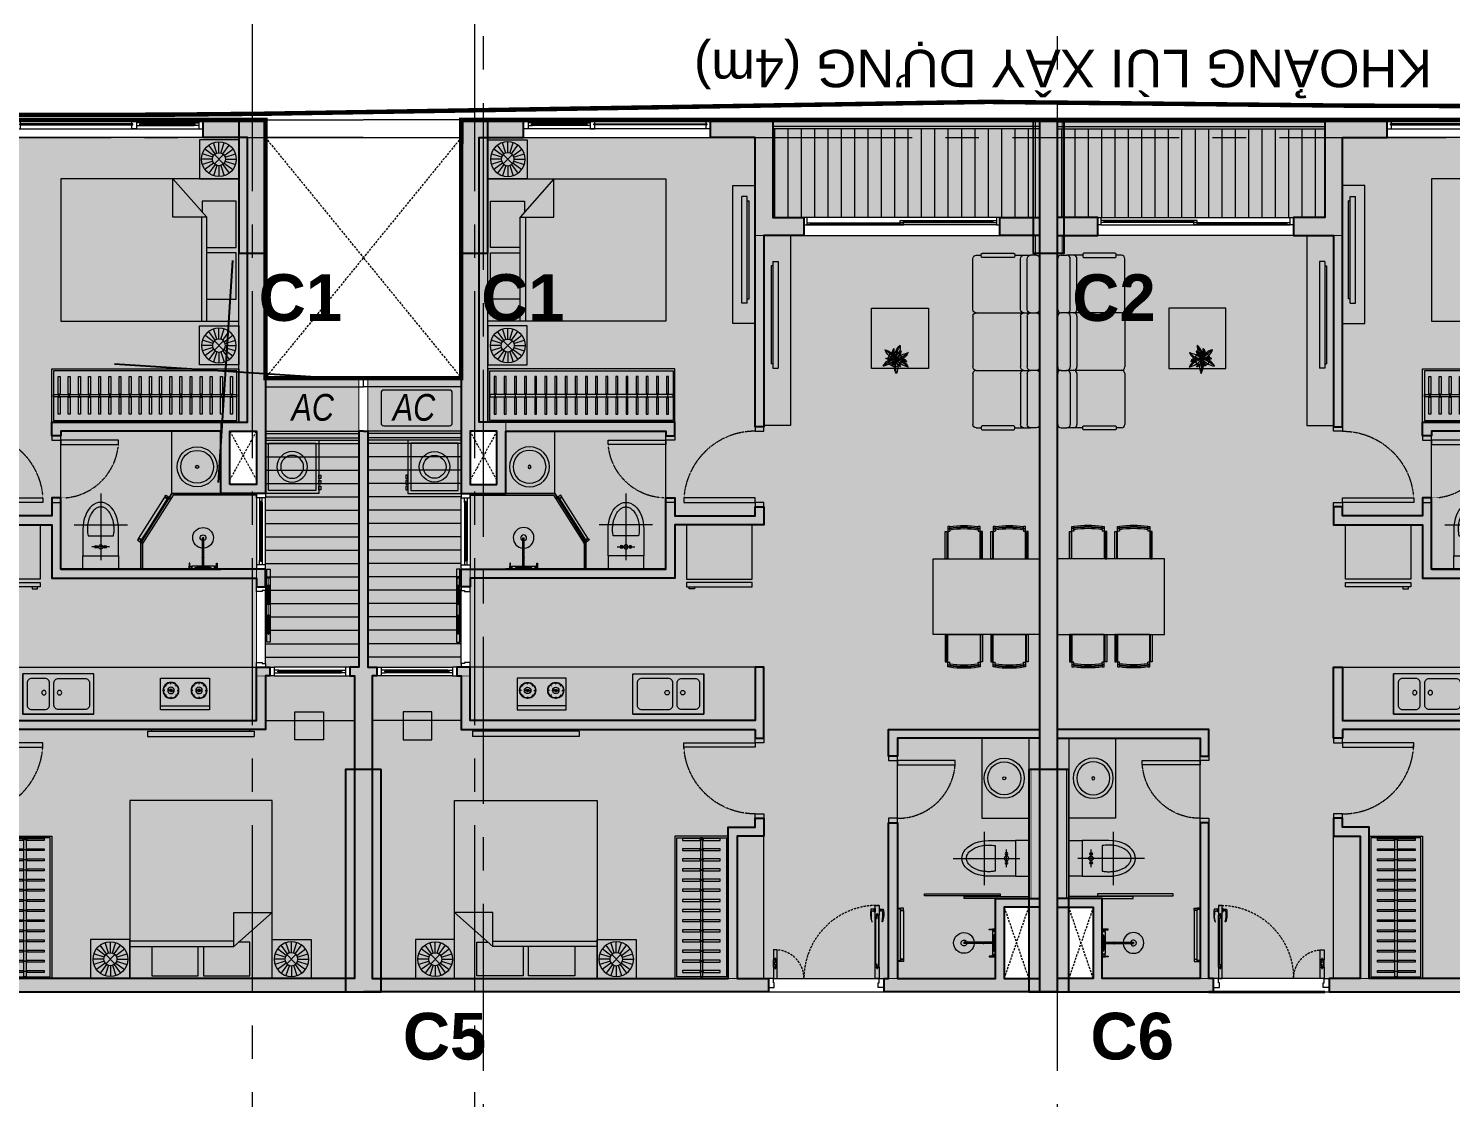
# Model space of a CAD drawing. Header units: millimetres. Extents: x -100356 to 314685, y 446 to 1273965.
# Drawn here: x 46178 to 62155, y 924562 to 936576 of the extents above; entities that cross this region are included whole.
import ezdxf
from ezdxf.enums import TextEntityAlignment as Align
from ezdxf.xclip import XClip

# ---------------------------------------------------------------- set-up
doc = ezdxf.new("R2010")
doc.units = ezdxf.units.MM
doc.header["$XCLIPFRAME"] = 2
for name, pattern in [('A1 - dp$0$DASHED2', [0.375, 0.25, -0.125]), ('A1 - dp$0$HIDDEN', [0.375, 0.25, -0.125]), ('CENTER', [2, 1.25, -0.25, 0.25, -0.25]), ('Dash', [6, 3, -3]), ('DASHED2', [0.375, 0.25, -0.125])]:
    doc.linetypes.add(name, pattern=pattern)
for name, color, linetype, lineweight in [('$0$TUONG 2', 2, 'Continuous', 35), ('@ color hatch', 7, 'Continuous', 13), ('@LOUVER', 35, 'Continuous', 13), ('A.Concrete', 7, 'Continuous', 25), ('A1 - dp$0$A.Door', 4, 'Continuous', 13), ('A1 - dp$0$A.HACH 250', 250, 'Continuous', 5), ('A1 - dp$0$A.Thin', 8, 'Continuous', 13), ('A1 - dp$0$CUA', 5, 'Continuous', 9), ('A1 - dp$0$FURNITURE', 8, 'Continuous', 5), ('A1 - dp$0$KHCUA', 3, 'Continuous', 13), ('A1 - dp$0$TUONG 2', 2, 'Continuous', 25), ('GJ', 1, 'Continuous', 13), ('Hatch-wall', 251, 'Continuous', 5), ('KÍNH', 150, 'Continuous', 9), ('LC.HA', 250, 'Continuous', 9), ('LGI', 250, 'CENTER', 9), ('luoicot', 30, 'Continuous', 13), ('setback', 1, 'Continuous', 13), ('TEXT', 6, 'Continuous', 20), ('Text 35', 250, 'Continuous', 15)]:
    doc.layers.add(name, color=color, linetype=linetype, lineweight=lineweight)
for name, color, linetype in [('20180221 BF$0$luoi', 5, 'Continuous'), ('20180221 BF$0$TREE', 99, 'Continuous'), ('STR', 7, 'Continuous')]:
    doc.layers.add(name, color=color, linetype=linetype)
doc.layers.add('@area depoint', color=8, linetype='Continuous', lineweight=35, plot=False)
doc.styles.add('A1 - dp$0$GHICHU-C', font='Font - TrueType - Arial.ttf', dxfattribs={"width": 0.7})
doc.styles.add('ARIAL', font='Font - TrueType - Arial Bold.ttf')
doc.styles.add('arial_eng', font='ARIALNI.TTF')
doc.styles.add('VnArial', font='Font - TrueType - Arial.ttf')

# ---------------------------------------------------------------- blocks, each defined once
blk = doc.blocks.new('A1 - dp$0$A$C4168242D')
for points in [[(300, 750), (300, 0)], [(0, 400), (600, 400)], [(100, 350), (100, 50), (500, 50), (500, 350)], [(157, 276), (443, 276)], [(400, 150), (200, 150)]]:
    blk.add_lwpolyline(points)
for centre, radius in [((250, 150), 15), ((300, 150), 25), ((350, 150), 15)]:
    blk.add_circle(centre, radius)
blk.add_ellipse((300, 350), major_axis=(0, 300), ratio=0.666667, start_param=4.712389, end_param=7.853982)
blk.add_open_spline([(443, 276), (444, 283), (446, 291), (449, 313), (450, 328), (450, 356), (450, 370), (447, 399), (445, 413), (440, 440), (437, 453), (428, 478), (424, 490), (413, 512), (408, 522), (396, 540), (391, 547), (380, 560), (374, 566), (363, 576), (357, 580), (346, 588), (340, 591), (328, 595), (323, 597), (311, 599), (306, 600), (295, 600), (289, 600), (278, 597), (273, 596), (261, 591), (255, 588), (244, 581), (238, 577), (226, 567), (221, 561), (210, 548), (204, 541), (194, 525), (189, 517), (180, 499), (176, 489), (169, 469), (165, 459), (160, 437), (157, 426), (153, 404), (152, 392), (150, 369), (150, 357), (150, 333), (151, 321), (153, 298), (155, 287), (157, 276)], degree=3, knots=[4.428595, 4.428595, 4.428595, 4.428595, 4.521718, 4.521718, 4.681946, 4.681946, 4.842175, 4.842175, 5.002403, 5.002403, 5.162632, 5.162632, 5.32286, 5.32286, 5.483089, 5.483089, 5.615862, 5.615862, 5.748636, 5.748636, 5.88141, 5.88141, 6.014184, 6.014184, 6.146958, 6.146958, 6.279732, 6.279732, 6.412506, 6.412506, 6.545279, 6.545279, 6.678053, 6.678053, 6.810827, 6.810827, 6.943601, 6.943601, 7.076375, 7.076375, 7.209149, 7.209149, 7.341922, 7.341922, 7.474696, 7.474696, 7.60747, 7.60747, 7.740244, 7.740244, 7.873018, 7.873018, 8.005792, 8.005792, 8.137776, 8.137776, 8.137776, 8.137776])
blk = doc.blocks.new('A1 - dp$0$A$C588A0D6B')
for p, q in [((-122, -38), (123, -38)), ((-122, -59), (-122, -38)), ((123, -59), (-122, -59)), ((-11, -64), (-11, -211)), ((9, -211), (-11, -211)), ((9, -65), (9, -211)), ((123, -38), (123, -59)), ((9, -220), (-11, -220)), ((-11, -220), (-11, -507)), ((9, -220), (9, -507)), ((9, -507), (-11, -507))]:
    blk.add_line(p, q)
for points in [[(-178, -37), (-208, -37), (-208, -82), (-178, -82)], [(-208, -37), (-197, -37), (-197, -129), (-208, -129)], [(179, -37), (208, -37), (208, -82), (179, -82)], [(208, -37), (198, -37), (198, -129), (208, -129)]]:
    blk.add_lwpolyline(points, close=True)
blk.add_lwpolyline([(-11, -82), (-171, -82), (-171, -38), (172, -38), (172, -82), (9, -82)])
for centre, radius, start, end in [((0, 431), 505, 255.9943, 268.6524), ((0, 0), 65.5, 243.6552, 296.3448), ((-8, -215), 5.39, 127.2582, 232.7418), ((0, 431), 505, 271.0236, 284.0057), ((6, -215), 5.39, 307.2582, 52.7418), ((-1, -507), 155, 93.8501, 86.1499), ((-1, -507), 43, 104.0595, 75.9405)]:
    blk.add_arc(centre, radius, start, end)
blk = doc.blocks.new('A1 - dp$0$A$C487079A1')
for points in [[(34, 589), (34, 600), (0, 600), (0, 589)], [(68, 578), (68, 600), (34, 600), (34, 578)], [(34, 0), (34, 11), (0, 11), (0, 0)], [(68, 22), (68, 0), (34, 0), (34, 22)]]:
    blk.add_lwpolyline(points, close=True)
blk.add_lwpolyline([(34, 147), (34, 27), (67, 27), (67, 573), (34, 573), (34, 147)])
blk = doc.blocks.new('A1 - dp$0$A$C722D3D91')
at = {"ltscale": 0.07}
for radius in [225, 185, 17]:
    blk.add_circle((0, 0), radius, dxfattribs=at)
blk = doc.blocks.new('*U204')
for points in [[(-700, 100), (-750, 100), (-750, 0), (-700, 0)], [(-50, 0), (-100, 0), (-100, -650), (-50, -650)], [(0, 100), (-50, 100), (-50, 0), (0, 0)]]:
    blk.add_lwpolyline(points, close=True)
at = {"linetype": 'A1 - dp$0$HIDDEN'}
blk.add_arc((-50, 0), 650, 180, 270, dxfattribs=at)
blk = doc.blocks.new('*U44')
at = {"layer": 'A1 - dp$0$FURNITURE'}
for p, q in [((0, 100), (1050, 100)), ((0, 75), (1050, 75)), ((0, 25), (1050, 25)), ((0, 0), (1050, 0))]:
    blk.add_line(p, q, dxfattribs=at)
blk = doc.blocks.new('A1 - dp$0$cua so 1')
at = {"layer": 'A1 - dp$0$A.Door', "ltscale": 0.5}
for p, q in [((1400, 65), (2000, 65)), ((1400, 35), (2000, 35))]:
    blk.add_line(p, q, dxfattribs=at)
for points in [[(0, 0), (2100, 0), (2100, 100), (0, 100)], [(2050, 100), (2050, 0), (2100, 0), (2100, 100)]]:
    blk.add_lwpolyline(points, close=True, dxfattribs=at)
for points in [[(50, 55), (50, 100), (0, 100), (0, 0), (50, 0), (50, 45), (40, 45), (40, 55), (50, 55)], [(1300, 55), (1300, 100), (1350, 100), (1350, 0), (1300, 0), (1300, 45), (1310, 45), (1310, 55), (1300, 55)], [(1400, 55), (1400, 65), (1350, 65), (1350, 35), (1400, 35), (1400, 45), (1390, 45), (1390, 55), (1400, 55)], [(2000, 55), (2000, 65), (2050, 65), (2050, 35), (2000, 35), (2000, 45), (2010, 45), (2010, 55), (2000, 55)]]:
    blk.add_lwpolyline(points, dxfattribs=at)
at = {"layer": 'A1 - dp$0$A.HACH 250', "ltscale": 0.5}
for points in [[(40, 45), (1310, 45), (1310, 55), (40, 55)], [(1390, 45), (2010, 45), (2010, 55), (1390, 55)]]:
    blk.add_lwpolyline(points, close=True, dxfattribs=at)
blk = doc.blocks.new('*U238')
at = {"layer": 'A1 - dp$0$A.Door', "ltscale": 0.5}
for p, q in [((801, 100), (50, 100)), ((50, 0), (801, 0)), ((100, 65), (751, 65)), ((100, 35), (751, 35)), ((851, 0), (851, 100))]:
    blk.add_line(p, q, dxfattribs=at)
for points in [[(50, 100), (50, 0), (0, 0), (0, 100)], [(801, 100), (801, 0), (851, 0), (851, 100)]]:
    blk.add_lwpolyline(points, close=True, dxfattribs=at)
for points in [[(100, 55), (100, 65), (50, 65), (50, 35), (100, 35), (100, 45), (90, 45), (90, 55), (100, 55)], [(751, 55), (751, 65), (801, 65), (801, 35), (751, 35), (751, 45), (761, 45), (761, 55), (751, 55)]]:
    blk.add_lwpolyline(points, dxfattribs=at)
at = {"layer": 'A1 - dp$0$A.HACH 250', "ltscale": 0.5}
blk.add_lwpolyline([(90, 45), (761, 45), (761, 55), (90, 55)], close=True, dxfattribs=at)
blk = doc.blocks.new('A1 - dp$0$A$C6FE626A3')
for p, q in [((-90, 606), (-150, 606)), ((-150, -594), (-150, 606)), ((-90, -594), (-90, 606)), ((-90, 557), (-70, 557)), ((-70, -545), (-70, 557)), ((-90, -594), (-150, -594)), ((-90, -545), (-70, -545))]:
    blk.add_line(p, q)
blk = doc.blocks.new('*U240')
for points in [[(0, 600), (0, 0), (2100, 0), (2100, 600)], [(2080, 580), (2080, 20), (20, 20), (20, 580)]]:
    blk.add_lwpolyline(points, close=True)
at = {"ltscale": 6}
for points in [[(91, 313), (91, 515), (69, 515), (69, 313)], [(205, 313), (205, 515), (183, 515), (183, 313)], [(319, 313), (319, 515), (297, 515), (297, 313)], [(433, 313), (433, 515), (411, 515), (411, 313)], [(547, 313), (547, 515), (525, 515), (525, 313)], [(661, 313), (661, 515), (639, 515), (639, 313)], [(775, 313), (775, 515), (753, 515), (753, 313)], [(889, 313), (889, 515), (867, 515), (867, 313)], [(1003, 313), (1003, 515), (981, 515), (981, 313)], [(1117, 313), (1117, 515), (1095, 515), (1095, 313)], [(1231, 313), (1231, 515), (1209, 515), (1209, 313)], [(1345, 313), (1345, 515), (1323, 515), (1323, 313)], [(1459, 313), (1459, 515), (1437, 515), (1437, 313)], [(1573, 313), (1573, 515), (1551, 515), (1551, 313)], [(1687, 313), (1687, 515), (1665, 515), (1665, 313)], [(1801, 313), (1801, 515), (1779, 515), (1779, 313)], [(1915, 313), (1915, 515), (1893, 515), (1893, 313)], [(2029, 313), (2029, 515), (2007, 515), (2007, 313)], [(69, 287), (69, 92), (91, 92), (91, 287)], [(183, 287), (183, 92), (205, 92), (205, 287)], [(297, 287), (297, 92), (319, 92), (319, 287)], [(411, 287), (411, 92), (433, 92), (433, 287)], [(525, 287), (525, 92), (547, 92), (547, 287)], [(639, 287), (639, 92), (661, 92), (661, 287)], [(753, 287), (753, 92), (775, 92), (775, 287)], [(867, 287), (867, 92), (889, 92), (889, 287)], [(981, 287), (981, 92), (1003, 92), (1003, 287)], [(1095, 287), (1095, 92), (1117, 92), (1117, 287)], [(1209, 287), (1209, 92), (1231, 92), (1231, 287)], [(1323, 287), (1323, 92), (1345, 92), (1345, 287)], [(1437, 287), (1437, 92), (1459, 92), (1459, 287)], [(1551, 287), (1551, 92), (1573, 92), (1573, 287)], [(1665, 287), (1665, 92), (1687, 92), (1687, 287)], [(1779, 287), (1779, 92), (1801, 92), (1801, 287)], [(1893, 287), (1893, 92), (1915, 92), (1915, 287)], [(2007, 287), (2007, 92), (2029, 92), (2029, 287)]]:
    blk.add_lwpolyline(points, dxfattribs=at)
for points in [[(2080, 287), (2080, 313), (20, 313), (20, 287)], [(83, 319), (78, 319), (78, 280), (83, 280)], [(197, 319), (192, 319), (192, 280), (197, 280)], [(311, 319), (306, 319), (306, 280), (311, 280)], [(425, 319), (420, 319), (420, 280), (425, 280)], [(539, 319), (534, 319), (534, 280), (539, 280)], [(653, 319), (648, 319), (648, 280), (653, 280)], [(767, 319), (762, 319), (762, 280), (767, 280)], [(881, 319), (876, 319), (876, 280), (881, 280)], [(995, 319), (990, 319), (990, 280), (995, 280)], [(1109, 319), (1104, 319), (1104, 280), (1109, 280)], [(1223, 319), (1218, 319), (1218, 280), (1223, 280)], [(1337, 319), (1332, 319), (1332, 280), (1337, 280)], [(1451, 319), (1446, 319), (1446, 280), (1451, 280)], [(1565, 319), (1560, 319), (1560, 280), (1565, 280)], [(1679, 319), (1674, 319), (1674, 280), (1679, 280)], [(1793, 319), (1788, 319), (1788, 280), (1793, 280)], [(1907, 319), (1902, 319), (1902, 280), (1907, 280)], [(2021, 319), (2016, 319), (2016, 280), (2021, 280)]]:
    blk.add_lwpolyline(points, close=True, dxfattribs=at)
blk = doc.blocks.new('A1 - dp$0$Bed 1600')
at = {"linetype": 'Continuous'}
for p, q in [((2, -80), (2, 0)), ((2, 0), (66, 0)), ((66, 0), (66, -80)), ((12, -1.2), (32.8, -1.2)), ((12, -14.4), (12, -1.2)), ((32.8, -1.2), (32.8, -14.4)), ((35.2, -1.2), (56, -1.2)), ((35.2, -14.4), (35.2, -1.2)), ((56, -1.2), (56, -16.4)), ((2, -14.4), (48.8, -14.4)), ((48.8, -16.8), (2, -16.8)), ((66, -29.6), (48.8, -14.4)), ((48.8, -14.4), (48.8, -29.6)), ((56, -16.4), (50.8, -16.4)), ((48.8, -29.6), (66, -29.6)), ((66, -80), (2, -80))]:
    blk.add_line(p, q, dxfattribs=at)
blk = doc.blocks.new('A1 - dp$0$tab')
for p, q in [((439, 0), (0, 0)), ((0, 0), (0, -439)), ((439, -439), (439, 0)), ((158, -179), (60, -108)), ((174, -163), (103, -65)), ((195, -153), (157, -37)), ((217, -149), (217, -27)), ((240, -153), (278, -37)), ((260, -163), (332, -65)), ((277, -179), (375, -108)), ((144, -222), (22, -222)), ((148, -200), (32, -162)), ((148, -245), (32, -283)), ((158, -265), (60, -337)), ((174, -282), (103, -380)), ((195, -292), (157, -408)), ((166, -171), (269, -274)), ((269, -171), (166, -274)), ((217, -296), (217, -418)), ((217, -296), (217, -418)), ((240, -292), (278, -408)), ((260, -282), (332, -380)), ((277, -265), (375, -337)), ((287, -200), (403, -162)), ((287, -245), (403, -283)), ((291, -222), (412, -222)), ((0, -439), (439, -439))]:
    blk.add_line(p, q)
for radius in [195, 73.2]:
    blk.add_circle((217, -222), radius)
blk = doc.blocks.new('*U205')
for points in [[(-850, 100), (-900, 100), (-900, 0), (-850, 0)], [(-50, 0), (-100, 0), (-100, -800), (-50, -800)], [(0, 100), (-50, 100), (-50, 0), (0, 0)]]:
    blk.add_lwpolyline(points, close=True)
at = {"linetype": 'A1 - dp$0$HIDDEN'}
blk.add_arc((-50, 0), 800, 180, 270, dxfattribs=at)
blk = doc.blocks.new('A1 - dp$0$mb-tulanh700x735')
for p, q in [((368, 700), (-368, 700)), ((-368, 700), (-368, 651)), ((-368, 651), (368, 651)), ((279, 700), (279, 720)), ((279, 720), (340, 720)), ((340, 700), (279, 700)), ((340, 720), (340, 700)), ((368, 651), (368, 700)), ((368, 614), (-368, 614)), ((-368, 614), (-368, 0)), ((368, 0), (368, 614)), ((-368, 0), (368, 0))]:
    blk.add_line(p, q)
blk = doc.blocks.new('A1 - dp$0$bep')
at = {"layer": 'A1 - dp$0$FURNITURE'}
for p, q in [((0, 358), (0, 0)), ((549, 358), (0, 358)), ((549, 0), (549, 358)), ((47, 220), (23, 220)), ((67, 269), (51, 286)), ((67, 170), (51, 153)), ((103, 224), (80, 224)), ((103, 216), (80, 216)), ((117, 290), (117, 313)), ((131, 224), (153, 224)), ((131, 216), (153, 216)), ((166, 269), (183, 286)), ((166, 170), (183, 153)), ((187, 220), (210, 220)), ((362, 220), (339, 220)), ((383, 269), (366, 286)), ((383, 170), (366, 153)), ((418, 224), (396, 224)), ((418, 216), (396, 216)), ((432, 290), (432, 313)), ((446, 224), (469, 224)), ((446, 216), (469, 216)), ((482, 269), (498, 286)), ((482, 170), (498, 153)), ((502, 220), (526, 220)), ((549, 45), (0, 45)), ((0, 0), (549, 0)), ((117, 149), (117, 126)), ((432, 149), (432, 126))]:
    blk.add_line(p, q, dxfattribs=at)
for centre, radius in [((117, 220), 90), ((117, 220), 85.5), ((117, 220), 36.9), ((117, 220), 14.7), ((117, 220), 8.24), ((432, 220), 90), ((432, 220), 85.5), ((432, 220), 36.9), ((432, 220), 14.7), ((432, 220), 8.24)]:
    blk.add_circle(centre, radius, dxfattribs=at)
blk = doc.blocks.new('A1 - dp$0$crua 450x830')
at = {"layer": 'A1 - dp$0$FURNITURE'}
blk.add_lwpolyline([(400, 10), (-400, 10), (-400, 460), (400, 460)], close=True, dxfattribs=at)
blk.add_lwpolyline([(-400, 10), (400, 10), (400, 460)], dxfattribs=at)
for points in [[(-300, 60), (0, 60, 0.4142136), (50, 110), (50, 360, 0.4142136), (0, 410), (-300, 410, 0.4142136), (-350, 360), (-350, 110, 0.4142136)], [(100, 110), (100, 360, -0.4142136), (150, 410), (300, 410, -0.4142136), (350, 360), (350, 110, -0.4142136), (300, 60), (150, 60, -0.4142136)]]:
    blk.add_lwpolyline(points, format="xyb", close=True, dxfattribs=at)
for centre in [(-12.5, 250), (162.5, 250)]:
    blk.add_circle(centre, 25, dxfattribs=at)
blk = doc.blocks.new('*U42')
at = {"layer": 'A1 - dp$0$A.Door'}
for p, q in [((117, 380), (117, 1000)), ((152, 1000), (152, 380)), ((100, 40), (100, 860))]:
    blk.add_line(p, q, dxfattribs=at)
for points in [[(152, 1100), (152, 1000), (140, 1000), (140, 1010), (130, 1010), (130, 1000), (117, 1000), (117, 1100)], [(100, 900), (100, 860), (65, 860), (65, 850), (0, 850), (0, 900)], [(130, 380), (130, 370), (140, 370), (140, 380), (152, 380), (152, 280), (117, 280), (117, 380)], [(65, 50), (65, 40), (100, 40), (100, 0), (0, 0), (0, 50)]]:
    blk.add_lwpolyline(points, close=True, dxfattribs=at)
at = {"layer": 'A1 - dp$0$A.HACH 250', "linetype": 'A1 - dp$0$DASHED2'}
blk.add_lwpolyline([(130, 1010), (140, 1010), (140, 370), (130, 370)], close=True, dxfattribs=at)
blk = doc.blocks.new('*U43')
for points in [[(0, 600), (0, 0), (1600, 0), (1600, 600)], [(1580, 580), (1580, 20), (20, 20), (20, 580)]]:
    blk.add_lwpolyline(points, close=True)
at = {"ltscale": 6}
for points in [[(91, 313), (91, 515), (69, 515), (69, 313)], [(205, 313), (205, 515), (183, 515), (183, 313)], [(319, 313), (319, 515), (297, 515), (297, 313)], [(433, 313), (433, 515), (411, 515), (411, 313)], [(547, 313), (547, 515), (525, 515), (525, 313)], [(661, 313), (661, 515), (639, 515), (639, 313)], [(775, 313), (775, 515), (753, 515), (753, 313)], [(889, 313), (889, 515), (867, 515), (867, 313)], [(1003, 313), (1003, 515), (981, 515), (981, 313)], [(1117, 313), (1117, 515), (1095, 515), (1095, 313)], [(1231, 313), (1231, 515), (1209, 515), (1209, 313)], [(1345, 313), (1345, 515), (1323, 515), (1323, 313)], [(1459, 313), (1459, 515), (1437, 515), (1437, 313)], [(1573, 313), (1573, 515), (1551, 515), (1551, 313)], [(69, 287), (69, 92), (91, 92), (91, 287)], [(183, 287), (183, 92), (205, 92), (205, 287)], [(297, 287), (297, 92), (319, 92), (319, 287)], [(411, 287), (411, 92), (433, 92), (433, 287)], [(525, 287), (525, 92), (547, 92), (547, 287)], [(639, 287), (639, 92), (661, 92), (661, 287)], [(753, 287), (753, 92), (775, 92), (775, 287)], [(867, 287), (867, 92), (889, 92), (889, 287)], [(981, 287), (981, 92), (1003, 92), (1003, 287)], [(1095, 287), (1095, 92), (1117, 92), (1117, 287)], [(1209, 287), (1209, 92), (1231, 92), (1231, 287)], [(1323, 287), (1323, 92), (1345, 92), (1345, 287)], [(1437, 287), (1437, 92), (1459, 92), (1459, 287)], [(1551, 287), (1551, 92), (1573, 92), (1573, 287)]]:
    blk.add_lwpolyline(points, dxfattribs=at)
for points in [[(1580, 287), (1580, 313), (20, 313), (20, 287)], [(83, 319), (78, 319), (78, 280), (83, 280)], [(197, 319), (192, 319), (192, 280), (197, 280)], [(311, 319), (306, 319), (306, 280), (311, 280)], [(425, 319), (420, 319), (420, 280), (425, 280)], [(539, 319), (534, 319), (534, 280), (539, 280)], [(653, 319), (648, 319), (648, 280), (653, 280)], [(767, 319), (762, 319), (762, 280), (767, 280)], [(881, 319), (876, 319), (876, 280), (881, 280)], [(995, 319), (990, 319), (990, 280), (995, 280)], [(1109, 319), (1104, 319), (1104, 280), (1109, 280)], [(1223, 319), (1218, 319), (1218, 280), (1223, 280)], [(1337, 319), (1332, 319), (1332, 280), (1337, 280)], [(1451, 319), (1446, 319), (1446, 280), (1451, 280)], [(1565, 319), (1560, 319), (1560, 280), (1565, 280)]]:
    blk.add_lwpolyline(points, close=True, dxfattribs=at)
blk = doc.blocks.new('*U39')
at = {"layer": 'A1 - dp$0$A.Door', "ltscale": 0.5}
for p, q in [((850, 100), (50, 100)), ((50, 0), (850, 0)), ((100, 65), (800, 65)), ((100, 35), (800, 35)), ((900, 0), (900, 100))]:
    blk.add_line(p, q, dxfattribs=at)
for points in [[(50, 100), (50, 0), (0, 0), (0, 100)], [(850, 100), (850, 0), (900, 0), (900, 100)]]:
    blk.add_lwpolyline(points, close=True, dxfattribs=at)
for points in [[(100, 55), (100, 65), (50, 65), (50, 35), (100, 35), (100, 45), (90, 45), (90, 55), (100, 55)], [(800, 55), (800, 65), (850, 65), (850, 35), (800, 35), (800, 45), (810, 45), (810, 55), (800, 55)]]:
    blk.add_lwpolyline(points, dxfattribs=at)
at = {"layer": 'A1 - dp$0$A.HACH 250', "ltscale": 0.5}
blk.add_lwpolyline([(90, 45), (810, 45), (810, 55), (90, 55)], close=True, dxfattribs=at)
blk = doc.blocks.new('A1 - dp$0$A$C6E1257E0')
at = {"linetype": 'Continuous'}
blk.add_lwpolyline([(30.5, 0), (64.5, 0), (64.5, 8.5), (30.5, 8.5)], close=True, dxfattribs=at)
blk.add_lwpolyline([(39, 8.5), (39, 42.5, -0.13275358), (166.5, 34), (166.5, 29.75, 0.11521641), (56, 34), (56, 8.5)], format="xyb", dxfattribs=at)
blk = doc.blocks.new('A1 - dp$0$cua vao can ho')
at = {"layer": 'A1 - dp$0$A.HACH 250', "linetype": 'A1 - dp$0$DASHED2', "ltscale": 100}
for centre, radius, start, end in [((-78, 0), 822, 88.4513, 180), ((-1222, 0), 322, 0, 93.9546)]:
    blk.add_arc(centre, radius, start, end, dxfattribs=at)
at = {"layer": 'A1 - dp$0$CUA'}
for p, q in [((-100, 128), (-100, 711)), ((-56, 128), (-56, 711)), ((-1244, 128), (-1244, 210)), ((-1200, 128), (-1200, 210))]:
    blk.add_line(p, q, dxfattribs=at)
for points in [[(-56, 822), (-56, 804), (-56, 711), (-72, 711), (-73, 726), (-83, 726), (-83, 711), (-100, 711), (-100, 822)], [(-73, 726), (-71, 676), (-64, 676), (-64, 161), (-71, 161), (-73, 111), (-83, 111), (-83, 128), (-84, 161), (-92, 161), (-92, 676), (-84, 676), (-83, 726)], [(-1244, 321), (-1244, 304), (-1244, 210), (-1228, 210), (-1227, 226), (-1217, 226), (-1217, 210), (-1200, 210), (-1200, 321)], [(-1227, 226), (-1229, 176), (-1236, 176), (-1236, 161), (-1229, 161), (-1227, 111), (-1217, 111), (-1217, 128), (-1216, 161), (-1208, 161), (-1208, 176), (-1216, 176), (-1217, 226)], [(-1233, -50), (-1244, -50), (-1244, 0), (-1300, 0), (-1300, -100), (-1275, -100), (-1233, -100)], [(-1217, 128), (-1217, 111), (-1227, 111), (-1228, 128), (-1244, 128), (-1244, 1), (-1244, 0), (-1200, 0), (-1200, 11), (-1200, 128)], [(-83, 128), (-83, 111), (-73, 111), (-72, 128), (-56, 128), (-56, 1), (-56, 0), (-100, 0), (-100, 11), (-100, 128)], [(-67, -50), (-56, -50), (-56, 0), (0, 0), (0, -100), (-25, -100), (-67, -100)]]:
    blk.add_lwpolyline(points, close=True, dxfattribs=at)
blk.add_lwpolyline([(-1244, 0), (-56, 0)], dxfattribs=at)
at = {"layer": 'A1 - dp$0$CUA', "yscale": 1.111111111007631, "zscale": 1.111111111007631}
for p, xscale, rotation in [((-100, 822), -1.111111111007631, 89.99998306033208), ((-56, 822), 1.111111111007631, 269.9999830603322)]:
    blk.add_blockref('A1 - dp$0$A$C6E1257E0', p, dxfattribs=dict(at, xscale=xscale, rotation=rotation))
blk = doc.blocks.new('A1 - dp$0$1012')
for p, q in [((397, 192), (13, 192)), ((13, 192), (13, 169)), ((36, 169), (36, 192)), ((67, 169), (67, 192)), ((397, 222), (71, 222)), ((71, 222), (71, 202)), ((71, 202), (397, 202)), ((397, 202), (397, 222)), ((397, -192), (397, 192)), ((52, 169), (13, 169)), ((52, 169), (67, 169)), ((52, -169), (13, -169)), ((13, -169), (13, -192)), ((36, -192), (36, -169)), ((52, -169), (67, -169)), ((67, -192), (67, -169)), ((13, -192), (397, -192)), ((71, -202), (397, -202)), ((71, -222), (71, -202)), ((397, -222), (71, -222)), ((397, -202), (397, -222))]:
    blk.add_line(p, q)
at = {"extrusion": (0, 0, -1)}
for centre, major_axis, start_param, end_param in [((1073, 0), (759, 759), 3.768877, 4.085105), ((1073, 0), (748, 748), 3.766561, 4.087421), ((1094, 0), (759, 759), 3.768877, 4.085105), ((1094, 0), (748, 748), 3.766561, 4.087421)]:
    blk.add_ellipse(centre, major_axis=major_axis, ratio=1, start_param=start_param, end_param=end_param, dxfattribs=at)
blk = doc.blocks.new('A1 - dp$0$ban an 4ng')
at = {"layer": 'A1 - dp$0$FURNITURE'}
blk.add_lwpolyline([(1200, 0), (0, 0), (0, -850), (1200, -850)], close=True, dxfattribs=at)
at = {"layer": 'A1 - dp$0$FURNITURE', "extrusion": (2.97971e-18, -2.13827e-28, -1), "xscale": 0.9444444444444446, "yscale": 0.9444444444444446, "zscale": -0.9444444444444446, "rotation": 270.0000000020186}
for p in [(-342, 375), (-853, 375)]:
    blk.add_blockref('A1 - dp$0$1012', p, dxfattribs=at)
at = {"layer": 'A1 - dp$0$FURNITURE', "xscale": 0.9444444444444446, "yscale": 0.9444444444444446, "zscale": 0.9444444444444446, "rotation": 90}
for p in [(342, -1225), (853, -1225)]:
    blk.add_blockref('A1 - dp$0$1012', p, dxfattribs=at)
blk = doc.blocks.new('A1 - dp$0$sofa')
for p, q in [((0, -571), (0, 0)), ((38, 38), (104, 38)), ((282, 38), (104, 38)), ((141, -571), (141, 0)), ((217, -571), (217, 0)), ((716, 38), (658, 38)), ((754, -571), (754, 0)), ((716, -608), (38, -608)), ((0, -1217), (0, -646)), ((141, -646), (141, -1217)), ((217, -646), (217, -1217)), ((754, -646), (754, -1217)), ((38, -1255), (104, -1255)), ((716, -1255), (104, -1255)), ((0, -1292), (0, -1863)), ((141, -1292), (141, -1863)), ((217, -1292), (217, -1863)), ((754, -1292), (754, -1863)), ((38, -1901), (104, -1901)), ((282, -1901), (104, -1901)), ((716, -1901), (658, -1901))]:
    blk.add_line(p, q)
for points in [[(644, 61), (296, 61, 0.414214), (282, 47), (282, 28, 0.414214), (296, 14), (644, 14, 0.414214), (658, 28), (658, 47, 0.414214)], [(644, -1924), (296, -1924, -0.414214), (282, -1910), (282, -1891, -0.414214), (296, -1877), (644, -1877, -0.414214), (658, -1891), (658, -1910, -0.414214)]]:
    blk.add_lwpolyline(points, format="xyb", close=True)
blk.add_lwpolyline([(1890, -555), (1250, -555), (1250, -1235), (1890, -1235)], close=True)
blk.add_circle((1627, -1130), 80.6)
for centre, radius, start, end in [((38, 0), 37.7, 90, 180), ((104, 0), 37.7, 0, 90), ((179, 0), 37.7, 0, 90), ((716, 0), 37.7, 0, 90), ((38, -571), 37.7, 180, 270), ((38, -646), 37.7, 90, 180), ((104, -571), 37.7, 270, 0), ((104, -646), 37.7, 0, 90), ((179, -571), 37.7, 270, 0), ((179, -646), 37.7, 0, 90), ((716, -571), 37.7, 270, 0), ((716, -646), 37.7, 0, 90), ((1589, -1013), 116, 199.4342, 287.4357), ((1402, -1395), 347, 51.5416, 77.1764), ((1657, -878), 252, 226.1483, 260.3711), ((1675, -1022), 118, 186.5073, 242.3609), ((1500, -1141), 121, 8.5552, 61.3289), ((1835, -910), 304, 204.7599, 224.6473), ((1477, -1093), 150, 346.3603, 52.9474), ((1796, -981), 228, 178.2222, 197.8583), ((1223, -1180), 401, 8.0959, 30.7226), ((1582, -967), 167, 284.1284, 340.1468), ((1353, -1031), 283, 345.0604, 4.0737), ((2072, -1493), 575, 125.4464, 140.7382), ((1772, -1170), 150, 102.2423, 161.7321), ((1521, -1059), 124, 335.9893, 22.84), ((1594, -1056), 62.7, 334.5276, 48.0163), ((1686, -1227), 114, 66.7315, 107.3971), ((38, -1217), 37.7, 180, 270), ((38, -1292), 37.7, 90, 180), ((104, -1217), 37.7, 270, 0), ((104, -1292), 37.7, 0, 90), ((179, -1217), 37.7, 270, 0), ((179, -1292), 37.7, 0, 90), ((716, -1217), 37.7, 270, 0), ((716, -1292), 37.7, 0, 90), ((1623, -1280), 157, 94.4073, 156.4431), ((1435, -996), 226, 281.2486, 323.9899), ((1735, -1455), 348, 109.6318, 136.9416), ((1544, -1172), 49.4, 77.3557, 164.3532), ((1570, -1231), 102, 81.6389, 135.6255), ((1786, -1860), 758, 106.3355, 112.415), ((1549, -1147), 69.2, 281.4267, 10.9877), ((1247, -1065), 350, 334.6853, 342.4501), ((1508, -1124), 107, 301.9055, 355.1859), ((1771, -1215), 176, 174.3326, 205.2804), ((1044, -1193), 576, 350.24, 6.1148), ((1462, -1204), 173, 330.2411, 25.809), ((1771, -1215), 176, 150.7697, 151.9367), ((1796, -981), 228, 219.15, 261.389), ((1891, -1027), 289, 200.5138, 216.0242), ((1504, -1496), 388, 48.5745, 72.3842), ((1669, -1151), 48.5, 222.8374, 256.9786), ((1623, -1280), 157, 28.0484, 84.6491), ((1727, -2147), 1024, 89.91, 94.502), ((1609, -1189), 50.1, 349.1166, 38.9556), ((1675, -1004), 130, 272.4374, 295.2956), ((38, -1863), 37.7, 180, 270), ((104, -1863), 37.7, 270, 0), ((179, -1863), 37.7, 270, 0), ((716, -1863), 37.7, 270, 0)]:
    blk.add_arc(centre, radius, start, end)
blk = doc.blocks.new('*U239')
for p, q in [((50, 0), (1538, 0)), ((100, 0), (100, -30)), ((1488, 0), (1488, -30)), ((1538, 0), (1538, -30)), ((50, -30), (1538, -30)), ((1488, -35), (1488, -65)), ((1488, -35), (2975, -35)), ((1488, -65), (2975, -65)), ((1538, -35), (1538, -65)), ((2925, -35), (2925, -65))]:
    blk.add_line(p, q)
at = {"color": 8}
for p, q in [((100, -15), (1488, -15)), ((1538, -50), (2925, -50))]:
    blk.add_line(p, q, dxfattribs=at)
for points in [[(0, 0), (50, 0), (50, -110), (0, -110)], [(2975, 0), (3025, 0), (3025, -110), (2975, -110)]]:
    blk.add_lwpolyline(points, close=True)
for points in [[(2975, 0), (50, 0)], [(2975, -110), (50, -110)]]:
    blk.add_lwpolyline(points)
at = {"layer": 'A1 - dp$0$KHCUA', "style": 'A1 - dp$0$GHICHU-C', "flags": 1}
for tag, p in [('TEN_CUA', (450, -184)), ('KICH_THUOC', (450, -300)), ('QUI_CACH', (450, -421))]:
    blk.add_attdef(tag, text='', height=50, dxfattribs=at).set_placement(p, align=Align.MIDDLE)
blk = doc.blocks.new('*U41')
at = {"layer": 'A1 - dp$0$FURNITURE'}
for p, q in [((0, 100), (3000, 100)), ((0, 75), (3000, 75)), ((0, 25), (3000, 25)), ((0, 0), (3000, 0))]:
    blk.add_line(p, q, dxfattribs=at)
blk = doc.blocks.new('A1 - dp$0$MBMAYGIAT')
at = {"layer": 'A1 - dp$0$FURNITURE', "linetype": 'ByBlock'}
for points in [[(0, -350), (700, -350), (700, 350), (0, 350)], [(40, -310), (660, -310), (660, 310), (40, 310)], [(700, 253), (726, 253), (726, 300), (700, 300)], [(700, 180), (726, 180), (726, 228), (700, 228)], [(700, 108), (726, 108), (726, 155), (700, 155)]]:
    blk.add_lwpolyline(points, close=True, dxfattribs=at)
for radius in [200, 150]:
    blk.add_circle((350, 0), radius, dxfattribs=at)
blk = doc.blocks.new('2B1')
at = {"layer": '@ color hatch'}
h = blk.add_hatch(color=151, dxfattribs=at)
h.dxf.hatch_style = 1
h.paths.add_polyline_path([(150, 8700), (3100, 8700), (3100, 9800), (150, 9800)])
h.paths.add_polyline_path([(3300, 9600), (3300, 8500), (150, 8500), (150, 8300), (100, 8300), (100, 2500), (200, 2500), (200, 1050), (600, 1050), (600, 150), (7500, 150), (7500, 2500), (7600, 2500), (7600, 3550), (6500, 3550), (6500, 5600), (6100, 5600), (6100, 6400), (6400, 6400), (6400, 9600), (6300, 9600), (6300, 9600)])
h.paths.add_polyline_path([(7650, 3650), (6600, 3650), (6600, 6900), (7650, 6900)])
at = {"layer": 'A1 - dp$0$A.HACH 250'}
h = blk.add_hatch(dxfattribs=at)
h.set_pattern_fill('_USER', color=256, scale=150, angle=270, pattern_type=0)
h.set_pattern_definition([(270, (228487.5, -51770.26), (150, -3e-14), [])])
h.paths.add_polyline_path([(3100, 8700), (3100, 9700), (99, 9700), (100, 8700)])
h = blk.add_hatch(dxfattribs=at)
h.set_pattern_fill('_USER', color=256, scale=150, angle=180, pattern_type=0)
h.set_pattern_definition([(180, (-54170.26, -222487.5), (-6e-14, -150), [])])
h.paths.add_polyline_path([(6600, 3749), (7650, 3750), (7650, 6225), (6600, 6225)])
at = {"layer": 'Hatch-wall', "ltscale": 0.5}
h = blk.add_hatch(color=256, dxfattribs=at)
h.dxf.hatch_style = 1
h.paths.add_polyline_path([(1800, 1900), (1700, 1900), (1700, 150), (600, 150), (600, 1050), (100, 1050), (100, 2850), (1700, 2850), (1700, 2650), (1800, 2650), (1800, 2950), (100, 2950), (100, 8500), (550, 8500), (550, 8700), (100, 8700), (100, 9800), (-100, 9800), (-100, 0), (1850, 0), (1850, 150), (1800, 150)])
h.paths.add_polyline_path([(100, 150), (100, 950), (500, 950), (500, 150)], flags=16)
h = blk.add_hatch(color=256, dxfattribs=at)
h.dxf.hatch_style = 1
h.paths.add_polyline_path([(3300, 9600), (3800, 9600), (3800, 9800), (3300, 9800), (3100, 9800), (3100, 8700), (2750, 8700), (2750, 8500), (3200, 8500), (3200, 6350), (3300, 6350), (3300, 8700), (3300, 8900)])
h.paths.add_polyline_path([(6400, 9800), (6600, 9800), (6600, 6300), (6600, 5600), (6100, 5600), (6100, 5700), (6100, 5700), (6100, 5700), (6100, 6300), (4300, 6300), (4300, 6250), (4200, 6250), (4200, 6400), (6400, 6400), (6400, 6400), (6400, 9600), (5900, 9600), (5900, 9800)])
h.paths.add_polyline_path([(6200, 5700), (6200, 6300), (6500, 6300), (6500, 5700)], flags=16)
h = blk.add_hatch(color=256, dxfattribs=at)
h.dxf.hatch_style = 1
h.paths.add_polyline_path([(7600, 150), (3600, 150), (3600, 1750), (3600, 1850), (3300, 1850), (3300, 1950), (3200, 1950), (3200, 1850), (3200, 1750), (3500, 1750), (3500, 150), (3150, 150), (3150, 0), (7700, 0), (7700, 6300), (7650, 6300), (7650, 3650), (7600, 3650), (7550, 3650), (7550, 3550), (7600, 3550)])
h = blk.add_hatch(color=256, dxfattribs=at)
h.dxf.hatch_style = 1
h.paths.add_polyline_path([(3300, 2950), (3300, 2850), (3200, 2850), (3200, 3650), (3300, 3650), (3300, 3050), (6500, 3050), (6500, 3650), (6600, 3650), (6650, 3650), (6650, 3550), (6600, 3550), (6600, 3050), (6600, 2950)])
h.paths.add_polyline_path([(4300, 4750), (4300, 5550), (4200, 5550), (4200, 5350), (3300, 5350), (3300, 5450), (3200, 5450), (3200, 5250), (3300, 5250), (4200, 5250), (4200, 4750), (4200, 4650), (6500, 4650), (6500, 4550), (6600, 4550), (6600, 4750)])
at = {"layer": '@ color hatch', "color": 7, "linetype": 'Dash', "ltscale": 10, "const_width": 10}
for points in [[(150, 8700), (3100, 8700), (3100, 9800), (150, 9800)], [(3300, 9600), (3300, 8500), (150, 8500), (150, 8300), (100, 8300), (100, 2500), (200, 2500), (200, 1050), (600, 1050), (600, 150), (7500, 150), (7500, 2500), (7600, 2500), (7600, 3550), (6500, 3550), (6500, 5600), (6100, 5600), (6100, 6400), (6400, 6400), (6400, 8300), (6300, 8300), (6300, 9600)]]:
    blk.add_lwpolyline(points, close=True, dxfattribs=at)
at = {"layer": '@ color hatch', "color": 7, "linetype": 'Dash', "ltscale": 10, "const_width": 10, "elevation": 0}
blk.add_lwpolyline([(7650, 3650), (6600, 3650), (6600, 6900), (7650, 6900)], close=True, dxfattribs=at)
at = {"layer": '@LOUVER', "ltscale": 0.5, "elevation": 0}
blk.add_lwpolyline([(225, 2500), (100, 2500), (100, 2850), (225, 2850)], close=True, dxfattribs=at)
at = {"layer": 'A1 - dp$0$A.HACH 250', "linetype": 'A1 - dp$0$DASHED2', "ltscale": 100}
for p, q in [((6200, 5750), (6500, 6300)), ((6200, 6300), (6500, 5750)), ((500, 950), (225, 150, 0)), ((500, 150), (225, 950, 0))]:
    blk.add_line(p, q, dxfattribs=at)
at = {"layer": 'A1 - dp$0$A.Thin', "linetype": 'A1 - dp$0$HIDDEN', "ltscale": 100}
for p, q in [((6600, 9600), (7698, 8253, 0)), ((7698, 8247), (6600, 6900))]:
    blk.add_line(p, q, dxfattribs=at)
at = {"layer": 'A1 - dp$0$CUA'}
for p, q in [((5900, 9600), (3800, 9600)), ((4300, 5550), (4300, 6200)), ((1700, 1900), (1700, 2650))]:
    blk.add_line(p, q, dxfattribs=at)
blk.add_lwpolyline([(2750, 8500), (550, 8500)], dxfattribs=at)
for points in [[(950, 1070), (225, 1070), (225, 1050), (950, 1050)], [(546, 1080), (1396, 1080), (1396, 1100), (546, 1100)]]:
    blk.add_lwpolyline(points, close=True, dxfattribs=at)
at = {"layer": 'A1 - dp$0$FURNITURE'}
blk.add_line((6600, 3050), (7600, 3050), dxfattribs=at)
blk.add_lwpolyline([(7698, 9600), (6600, 9600), (6600, 9800), (7698, 9800)], dxfattribs=at)
for points in [[(3550, 9060), (3300, 9060), (3300, 7510), (3550, 7510)], [(2900, 8500), (2900, 6364), (3200, 6364), (3200, 8500)], [(6300, 8300), (6400, 8300), (6400, 6400), (6300, 6400)], [(6600, 6800), (7700, 6800), (7700, 6900), (6600, 6900)], [(6100, 5600), (5550, 5600), (5550, 6300), (6100, 6300)], [(4950, 4900), (4950, 4750), (4550, 4750), (4550, 4900)], [(3300, 3650), (6500, 3650), (6500, 3050), (3300, 3050)], [(6929, 3147), (7253, 3147), (7253, 2833), (6929, 2833)], [(100, 2850), (750, 2850), (750, 1950), (225, 1950), (225, 2500), (100, 2500)], [(375, 1300), (225, 1300), (225, 1700), (375, 1700)], [(3200, 1750), (3500, 1750), (3500, 150), (3200, 150)]]:
    blk.add_lwpolyline(points, close=True, dxfattribs=at)
at = {"layer": 'A1 - dp$0$TUONG 2', "ltscale": 0.5}
for points in [[(-100, 0), (1850, 0), (1850, 150), (1800, 150), (1800, 1900), (1700, 1900), (1700, 150), (600, 150), (600, 1050), (100, 1050), (100, 2850), (1700, 2850), (1700, 2650), (1800, 2650), (1800, 2950), (100, 2950), (100, 8500), (550, 8500), (550, 8700), (100, 8700), (100, 9800), (0, 9800)], [(7700, 6300), (7650, 6300), (7650, 3650), (7600, 3650), (7550, 3650), (7550, 3550), (7600, 3550), (7600, 150), (3600, 150), (3600, 1750), (3600, 1850), (3300, 1850), (3300, 1950), (3200, 1950), (3200, 1850), (3200, 1750), (3500, 1750), (3500, 150), (3150, 150), (3150, 0), (7700, 0)], [(6200, 5700), (6200, 6300), (6500, 6300), (6500, 5700), (6200, 5700)], [(4300, 4750), (4300, 5550), (4200, 5550), (4200, 5350), (3300, 5350), (3300, 5450), (3200, 5450), (3200, 5250), (4200, 5250), (4200, 5250), (4200, 5250), (4200, 4750), (4200, 4650), (6500, 4650), (6500, 4550), (6600, 4550), (6600, 4750), (6600, 4750), (4300, 4750), (6100, 4750)]]:
    blk.add_lwpolyline(points, dxfattribs=at)
at = {"layer": 'A1 - dp$0$TUONG 2', "ltscale": 0.5, "elevation": 0}
blk.add_lwpolyline([(-100, 0), (-100, 9800), (0, 9800)], dxfattribs=at)
at = {"layer": 'A1 - dp$0$TUONG 2', "ltscale": 0.5}
for points in [[(3300, 9600), (3800, 9600), (3800, 9800), (3300, 9800), (3100, 9800), (3100, 8700), (2750, 8700), (2750, 8500), (3200, 8500), (3200, 6350), (3300, 6350), (3300, 8600), (3300, 8800)], [(6400, 9800), (6600, 9800), (6600, 6300), (6600, 5600), (6100, 5600), (6100, 5700), (6100, 5700), (6100, 5700), (6100, 6300), (4300, 6300), (4300, 6250), (4200, 6250), (4200, 6400), (6400, 6400), (6400, 6400), (6400, 9600), (5900, 9600), (5900, 9800)], [(3300, 2950), (3300, 2850), (3200, 2850), (3200, 3650), (3300, 3650), (3300, 3050), (6500, 3050), (6500, 3650), (6600, 3650), (6650, 3650), (6650, 3550), (6600, 3550), (6600, 3050), (6600, 2950)], [(100, 150), (100, 950), (500, 950), (500, 150)]]:
    blk.add_lwpolyline(points, close=True, dxfattribs=at)
at = {"layer": 'KÍNH'}
for points in [[(5550, 5600), (6500, 5600), (6500, 4750), (5200, 4750), (5200, 5044), (5550, 5600)], [(6500, 5600), (5550, 5600), (5200, 5044), (5200, 4750)], [(6500, 5580), (5562, 5580), (5220, 5038), (5220, 4750)]]:
    blk.add_lwpolyline(points, dxfattribs=at)
at = {"layer": 'A1 - dp$0$A.Door', "xscale": 0.7272727265428539, "yscale": 0.7272727265428539, "zscale": 0.7272727265428539, "rotation": 180}
blk.add_blockref('*U239', (2750, 8620), dxfattribs=at)
at = {"layer": 'A1 - dp$0$A.Door'}
blk.add_blockref('*U42', (6500, 3650), dxfattribs=at)
at = {"layer": 'A1 - dp$0$CUA'}
for name, p, xscale, rotation in [('*U205', (3300, 5450), -1.000000000000003, 90), ('*U204', (1700, 2650), -1, 270)]:
    blk.add_blockref(name, p, dxfattribs=dict(at, xscale=xscale, rotation=rotation))
at = {"layer": 'A1 - dp$0$CUA', "rotation": 90}
for name, p in [('*U204', (4300, 6250)), ('*U205', (3300, 2850))]:
    blk.add_blockref(name, p, dxfattribs=at)
at = {"layer": 'A1 - dp$0$FURNITURE'}
for name, p, rotation in [('A1 - dp$0$tab', (6300, 9574), 270), ('A1 - dp$0$A$C722D3D91', (5833, 5900), 1.693966794735431e-05), ('A1 - dp$0$A$C4168242D', (4450, 4850), 1.693966789646544e-05), ('A1 - dp$0$A$C4168242D', (325, 1800), 270), ('A1 - dp$0$tab', (4636, 150), 90)]:
    blk.add_blockref(name, p, dxfattribs=dict(at, rotation=rotation))
for p, xscale, yscale, zscale, rotation in [((6300, 7485), -24.99999062500355, 24.99999062500355, 24.99999062500355, 270), ((5025, 150), -24.99999062500353, 24.99999062500353, 24.99999062500353, 180)]:
    blk.add_blockref('A1 - dp$0$Bed 1600', p, dxfattribs=dict(at, xscale=xscale, yscale=yscale, zscale=zscale, rotation=rotation))
at = {"layer": 'A1 - dp$0$FURNITURE', "xscale": -1}
for name, p in [('A1 - dp$0$A$C6FE626A3', (3297, 8333)), ('*U240', (6300, 6400)), ('A1 - dp$0$crua 450x830', (4274, 3112)), ('A1 - dp$0$bep', (5971, 3168)), ('A1 - dp$0$A$C722D3D91', (500, 2400))]:
    blk.add_blockref(name, p, dxfattribs=at)
at = {"layer": 'A1 - dp$0$FURNITURE'}
for name, p in [('A1 - dp$0$sofa', (100, 8239, 0)), ('A1 - dp$0$ban an 4ng', (100, 4865))]:
    blk.add_blockref(name, p, dxfattribs=at)
at = {"layer": 'A1 - dp$0$FURNITURE', "xscale": -1}
for name, p, rotation in [('A1 - dp$0$A$C6FE626A3', (3190, 7613), 180), ('A1 - dp$0$tab', (6300, 7046), 270), ('A1 - dp$0$A$C6FE626A3', (5869, 3020), 270), ('*U43', (3600, 150), 270), ('A1 - dp$0$tab', (7114, 150), 270)]:
    blk.add_blockref(name, p, dxfattribs=dict(at, rotation=rotation))
at = {"layer": 'A1 - dp$0$FURNITURE', "extrusion": (-5.2756e-19, -5.65041e-18, -1), "xscale": 0.8571428571428522, "yscale": 0.8571428571428522, "zscale": -0.8571428571428521, "rotation": 179.9999830603336}
blk.add_blockref('A1 - dp$0$MBMAYGIAT', (-6600, 5900), dxfattribs=at)
at = {"layer": 'A1 - dp$0$FURNITURE', "extrusion": (2.97971e-18, -2.01948e-28, -1), "zscale": -1, "rotation": 180}
blk.add_blockref('A1 - dp$0$mb-tulanh700x735', (-3700, 5250), dxfattribs=at)
at = {"layer": 'A1 - dp$0$FURNITURE', "extrusion": (5.65041e-18, 5.27555e-19, -1), "xscale": 0.7499999999999962, "yscale": 0.7499999999999962, "zscale": -0.7499999999999963, "rotation": 180.0000696463277}
blk.add_blockref('A1 - dp$0$A$C588A0D6B', (-5900, 4722), dxfattribs=at)
at = {"layer": 'A1 - dp$0$FURNITURE', "extrusion": (-2.97971e-18, -2.01947e-28, -1), "xscale": -1, "zscale": -1, "rotation": 180}
blk.add_blockref('A1 - dp$0$A$C487079A1', (-1700, 941), dxfattribs=at)
at = {"layer": 'A1 - dp$0$FURNITURE', "extrusion": (-2.97971e-18, 2.15411e-27, -1), "xscale": -0.7500000000000027, "yscale": 0.7500000000000027, "zscale": -0.7500000000000027, "rotation": 270}
blk.add_blockref('A1 - dp$0$A$C588A0D6B', (-572, 550), dxfattribs=at)
at = {"layer": 'A1 - dp$0$TUONG 2'}
for name, p in [('*U41', (100, 9700)), ('A1 - dp$0$cua so 1', (3800, 9700)), ('*U44', (6600, 6200)), ('*U39', (6650, 3550))]:
    blk.add_blockref(name, p, dxfattribs=at)
at = {"layer": 'A1 - dp$0$TUONG 2', "rotation": 270}
blk.add_blockref('*U238', (6500, 5600), dxfattribs=at)
at = {"layer": 'A1 - dp$0$TUONG 2', "xscale": -1}
blk.add_blockref('A1 - dp$0$cua vao can ho', (1850, 150), dxfattribs=at)
at = {"layer": 'KÍNH', "extrusion": (5.03698e-18, -3.17661e-18, -1), "zscale": -0.9999999999999996, "rotation": 32.23787543639293}
blk.add_blockref('A1 - dp$0$A$C487079A1', (-5220, 5038), dxfattribs=at)
at = {"layer": 'A1 - dp$0$FURNITURE', "style": 'arial_eng'}
blk.add_attdef('AC', text='', height=300, dxfattribs=at).set_placement((7131, 6569, 0), align=Align.MIDDLE)
blk = doc.blocks.new('X-GRID')
at = {"layer": 'LGI', "ltscale": 1500}
for p, q in [((-25500, 49486.8), (-25500, -7272.6)), ((-19050, 49486.8), (-19050, -7272.6)), ((-18950, -7272.6), (-18950, 20900)), ((-16450, -7272.6), (-16450, 20900)), ((5008.8, 9600), (-57318.6, 9600)), ((5008.8, 0), (-57318.6, 0))]:
    blk.add_line(p, q, dxfattribs=at)
blk = doc.blocks.new('A$C60262ED2')
at = {"layer": 'LC.HA'}
h = blk.add_hatch(color=256, dxfattribs=at)
h.dxf.hatch_style = 1
h.paths.add_polyline_path([(24009, 51684), (23709, 51684), (23709, 50184), (24009, 50184)])
h = blk.add_hatch(color=256, dxfattribs=at)
h.dxf.hatch_style = 1
h.paths.add_polyline_path([(26509, 51684), (26209, 51684), (26209, 50184), (26509, 50184)])
h = blk.add_hatch(color=256, dxfattribs=at)
h.dxf.hatch_style = 1
h.paths.add_polyline_path([(32984, 51684), (32634, 51684), (32634, 50184), (32984, 50184)])
h = blk.add_hatch(color=256, dxfattribs=at)
h.dxf.hatch_style = 1
h.paths.add_polyline_path([(25309, 44384), (24909, 44384), (24909, 41884), (25309, 41884)])
h = blk.add_hatch(color=256, dxfattribs=at)
h.dxf.hatch_style = 1
h.paths.add_polyline_path([(33034, 44384), (32584, 44384), (32584, 41884), (33034, 41884)])
at = {"layer": 'STR', "ltscale": 1000, "elevation": 0}
for points in [[(24009, 51684), (23709, 51684), (23709, 50184), (24009, 50184)], [(26509, 51684), (26209, 51684), (26209, 50184), (26509, 50184)], [(32984, 51684), (32634, 51684), (32634, 50184), (32984, 50184)], [(25309, 44384), (24909, 44384), (24909, 41884), (25309, 41884)], [(33034, 44384), (32584, 44384), (32584, 41884), (33034, 41884)]]:
    blk.add_lwpolyline(points, close=True, dxfattribs=at)
at = {"rotation": 180}
blk.add_blockref('X-GRID', (7409, 51484, 0), dxfattribs=at)
at = {"layer": 'Text 35', "ltscale": 1000, "style": 'ARIAL'}
for s, p in [('C1', (23933, 49424, 0)), ('C1', (26433, 49424, 0)), ('C2', (33073, 49423, 0)), ('C5', (25553, 41123, 0)), ('C6', (33278, 41124, 0))]:
    blk.add_text(s, height=525, dxfattribs=at).set_placement(p)
blk = doc.blocks.new('column')
at = {"layer": 'luoicot', "ltscale": 0.5}
blk.add_blockref('A$C60262ED2', (-47109, -40384, 0), dxfattribs=at)
blk = doc.blocks.new('SITE')
at = {"layer": 'GJ', "color": 2, "linetype": 'DASHED2', "ltscale": 200, "const_width": 50, "elevation": 0}
blk.add_lwpolyline([(-42929, 10453), (-42964, 14461), (-42978, 21429), (-50432, 21463), (-51659, 22285), (-51640, 22872), (-51581, 23937), (-51499, 28076), (-51496, 29824), (-50725, 29994), (-51513, 40959), (-52452, 41020), (-52589, 42419), (-48449, 42705), (-47306, 42675), (-44664, 42638), (-38719, 42656), (-35209, 42660), (-34096, 42671), (-29879, 42740), (-25970, 42804), (-21954, 42762), (-17825, 42748), (-8761, 42796)], dxfattribs=at)
at = {"layer": 'TEXT', "insert": (-20980, 42969, 0), "char_height": 420, "width": 9054.83, "attachment_point": 1, "rotation": 180, "style": 'VnArial'}
blk.add_mtext('KHOẢNG LÙI XÂY DỰNG (4m)', dxfattribs=at)
blk = doc.blocks.new('20180221 BF$0$hientrang')
at = {"layer": '20180221 BF$0$luoi', "color": 7, "linetype": 'Continuous'}
for p, q in [((-69247, 83649, 0), (-69244, 86149, 0)), ((-70496, 84900, 0), (-67996, 84897, 0))]:
    blk.add_line(p, q, dxfattribs=at)

msp = doc.modelspace()

# ---------------------------------------------------------------- linework, layer by layer
at = {"color": 3, "linetype": 'Dash', "ltscale": 30, "const_width": 50, "elevation": 0}
msp.add_lwpolyline([(42090.9, 935547), (48840.3, 935547), (48840.9, 932647), (51040.5, 932647), (51040.9, 935547), (64240.9, 935547), (64237.4, 932647), (66440.9, 932647), (66440.9, 935547), (80090.9, 935547)], dxfattribs=at)
at = {"layer": '@area depoint', "ltscale": 0.5, "elevation": 0}
msp.add_lwpolyline([(59440.8, 925750), (60740.8, 925750)], dxfattribs=at)
at = {"layer": 'A1 - dp$0$FURNITURE'}
msp.add_lwpolyline([(50140.1, 932482.1), (50140.1, 932142.1, 0.4142136), (50170.1, 932112.1), (50910.1, 932112.1, 0.4142136), (50940.1, 932142.1), (50940.1, 932482.1, 0.4142136), (50910.1, 932512.1), (50170.1, 932512.1, 0.4142136)], format="xyb", close=True, dxfattribs=at)

# ---------------------------------------------------------------- block references
at = {"layer": '$0$TUONG 2', "color": 0, "ltscale": 0.5}
ref = msp.add_blockref('2B1', (42240.7, 925750, 0), dxfattribs=at)
ref.add_attrib('AC', 'AC', dxfattribs={"layer": 'setback', "ltscale": 0.5, "height": 300, "style": 'arial_eng'}).set_placement((49371.9, 932318.6), align=Align.MIDDLE)
ref = msp.add_blockref('2B1', (57640.7, 925750, 0), dxfattribs=dict(at, xscale=-1))
ref.add_attrib('AC', 'AC', dxfattribs={"layer": 'setback', "ltscale": 0.5, "height": 300, "style": 'arial_eng'}).set_placement((50509.6, 932318.6), align=Align.MIDDLE)
ref = msp.add_blockref('2B1', (57640.7, 925750, 0), dxfattribs=at)
ref.add_attrib('AC', 'AC', dxfattribs={"layer": 'setback', "ltscale": 0.5, "height": 300, "style": 'arial_eng'}).set_placement((64771.9, 932318.6), align=Align.MIDDLE)
at = {"layer": '20180221 BF$0$TREE'}
ref = msp.add_blockref('20180221 BF$0$hientrang', (137502.3, 996458.1, 0), dxfattribs=dict(at, rotation=86.37342821610302))
XClip(ref).set_block_clipping_path([(-133148.1755428242, 112075.9558377523), (-124131.7889780848, -30182.5877385634), (-23551.8986045148, -23807.8059542924), (-32568.2851692542, 118450.7376220233)])
at = {"layer": 'A.Concrete'}
msp.add_blockref('column', (71940.7, 924250, 0), dxfattribs=at)
at = {"layer": 'GJ'}
msp.add_blockref('SITE', (82927, 892947, 0), dxfattribs=at)

doc.saveas('drawing.dxf')
